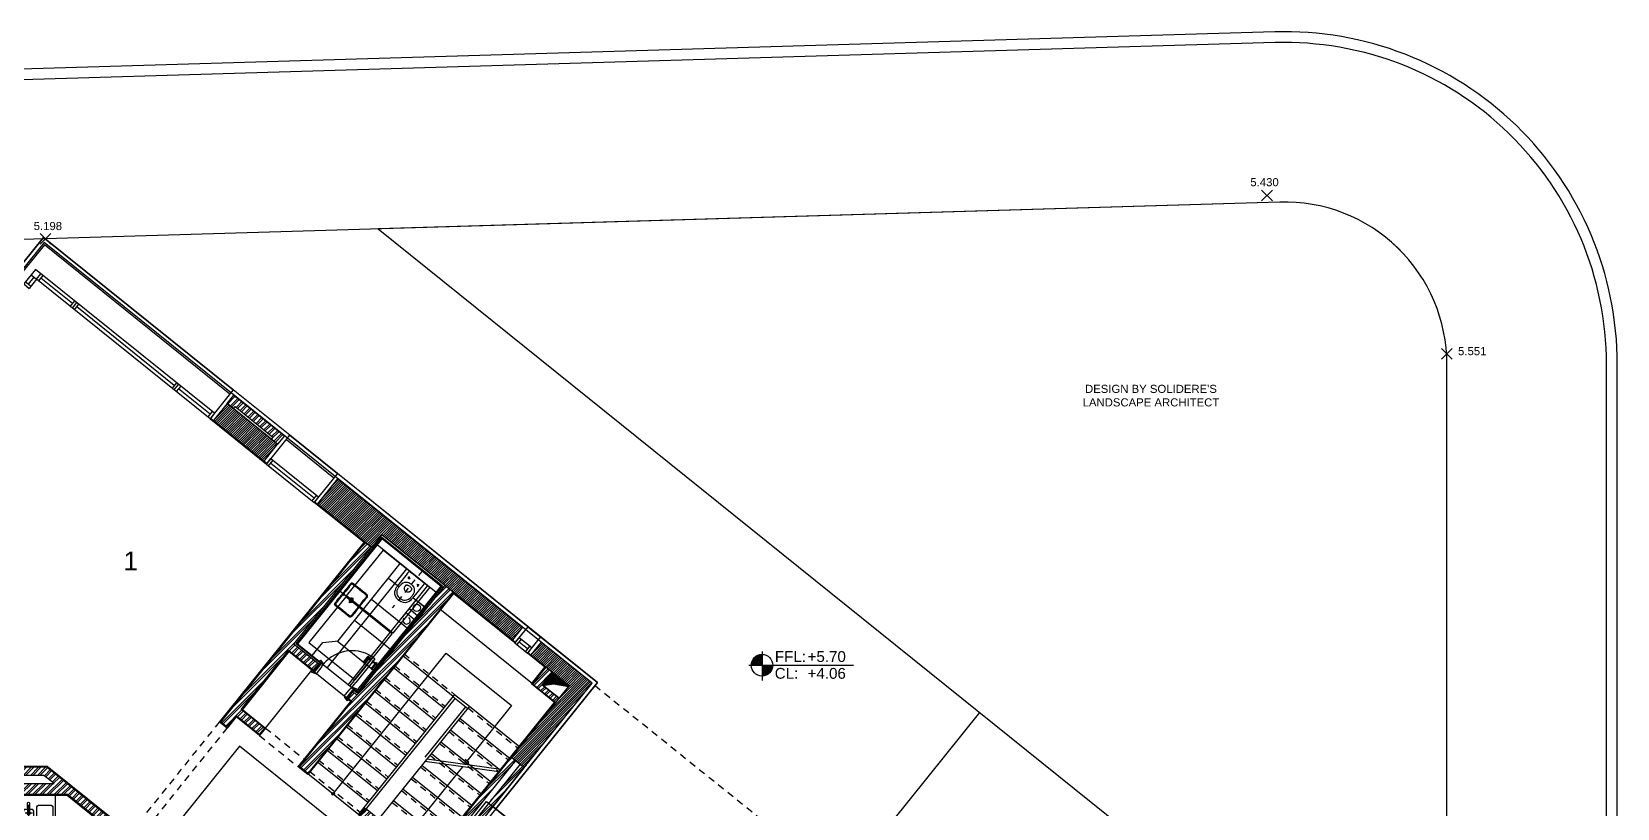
# Model space of a CAD drawing. Header units: inches. Extents: x -91 to 83, y -48 to 107.
# Drawn here: x 15.74 to 45.06, y 47.24 to 61.6 of the extents above; entities that cross this region are included whole.
import ezdxf
from ezdxf.enums import TextEntityAlignment as Align

# ---------------------------------------------------------------- set-up
doc = ezdxf.new("R2010")
doc.units = ezdxf.units.IN
doc.header["$MEASUREMENT"] = 0
doc.header["$PDMODE"] = 3
doc.header["$PDSIZE"] = 0.1
for name, pattern in [('CENTER', [50.8, 31.75, -6.35, 6.35, -6.35]), ('DASHDOTX2', [50.8, 25.4, -12.7, 0, -12.7]), ('HIDDEN2', [0.1875, 0.125, -0.0625])]:
    doc.linetypes.add(name, pattern=pattern)
doc.layers.get('0').update_dxf_attribs({"linetype": 'CONTINUOUS'})
for name, color, linetype in [('-CM_Metallic-Chassis', 5, 'CONTINUOUS'), ('A-ALU', 9, 'CONTINUOUS'), ('A-ANNO-LEVL', 3, 'CONTINUOUS'), ('A-AREAS', 6, 'CONTINUOUS'), ('A-AREAS-TXT', 6, 'CONTINUOUS'), ('A-AXIS-SANITARY', 10, 'DASHDOTX2'), ('A-BALUST', 1, 'CONTINUOUS'), ('A-closet', 252, 'CONTINUOUS'), ('A-DOORS', 1, 'CONTINUOUS'), ('A-FLOR-PFIX', 61, 'CONTINUOUS'), ('A-FLOR-STRS-ARO', 1, 'CONTINUOUS'), ('A-HATCH-CONC', 8, 'CONTINUOUS'), ('A-HATCH-WALL', 8, 'CONTINUOUS'), ('a-kitchen', 95, 'CONTINUOUS'), ('A-MECHANICAL', 255, 'CONTINUOUS'), ('A-PLASTER', 8, 'CONTINUOUS'), ('A-PROJ-TIL-BATH', 8, 'CONTINUOUS'), ('A-PROJ1H', 9, 'HIDDEN2'), ('A-PROJECTION', 9, 'CONTINUOUS'), ('a-revetement', 1, 'CONTINUOUS'), ('A-SECT-TILE', 12, 'CONTINUOUS'), ('a-shaft', 251, 'CONTINUOUS'), ('A-STAIR', 9, 'CONTINUOUS'), ('a-text-red', 10, 'CONTINUOUS'), ('A-TILES', 137, 'CONTINUOUS'), ('A-WALL', 4, 'CONTINUOUS'), ('AR-PROJ1', 9, 'CONTINUOUS'), ('Curbstone', 21, 'CONTINUOUS'), ('Parcelle$0$Levels-trottoir', 6, 'CONTINUOUS'), ('S-GROUND$0$A-SHAFT GR', 8, 'CONTINUOUS'), ('S-GROUND$0$A-STR GROUND', 2, 'CONTINUOUS'), ('S-GROUND$0$N-PLOT', 5, 'CONTINUOUS'), ('S-GROUND$0$S-SLAB LIMIT GR', 1, 'CONTINUOUS')]:
    doc.layers.add(name, color=color, linetype=linetype)
doc.styles.add('A100-STEXT', font='ARIAL.TTF', dxfattribs={"height": 0.25})
doc.styles.add('BLOCK', font='ARIAL.TTF', dxfattribs={"width": 0.8, "height": 0.25})

# ---------------------------------------------------------------- blocks, each defined once
blk = doc.blocks.new('sink')
at = {"layer": 'a-kitchen'}
for p, q in [((0.17, -0.5), (0.395, -0.5)), ((0.325, -0.43), (0.325, -0.565))]:
    blk.add_line(p, q, dxfattribs=at)
blk.add_lwpolyline([(0.6, -1), (0.6, 0), (0, 0), (0, -1)], close=True, dxfattribs=at)
for points in [[(0.225, -0.05), (0.5, -0.05, -0.414214), (0.55, -0.1), (0.55, -0.3, -0.414214), (0.5, -0.35), (0.225, -0.35, -0.414214), (0.175, -0.3), (0.175, -0.1, -0.414214)], [(0.134, -0.48), (0.316, -0.485, -0.89936), (0.316, -0.515), (0.134, -0.52, -0.70892)], [(0.225, -0.95), (0.5, -0.95, 0.414214), (0.55, -0.9), (0.55, -0.7, 0.414214), (0.5, -0.65), (0.225, -0.65, 0.414214), (0.175, -0.7), (0.175, -0.9, 0.414214)]]:
    blk.add_lwpolyline(points, format="xyb", close=True, dxfattribs=at)
blk.add_lwpolyline([(0.255, -0.516), (0.255, -0.55, 0.414214), (0.305, -0.6), (0.5, -0.6, 0.414214), (0.55, -0.55), (0.55, -0.45, 0.414214), (0.5, -0.4), (0.305, -0.4, 0.414214), (0.255, -0.45), (0.255, -0.484, 62.569326)], format="xyb", dxfattribs=at)
for radius, start, end in [(0.03, 211.8659, 148.1341), (0.02, 229.2152, 130.7848)]:
    blk.add_arc((0.325, -0.5), radius, start, end, dxfattribs=at)
blk = doc.blocks.new('A$C231C293C')
at = {"layer": 'Parcelle$0$Levels-trottoir'}
for p in [(38.581, 58.576), (15.995, 57.774), (41.907, 55.646)]:
    blk.add_point(p, dxfattribs=at)
at = {"layer": 'Parcelle$0$Levels-trottoir', "style": 'A100-STEXT'}
for s, p in [('5.430', (38.274, 58.747)), ('5.198', (15.778, 57.936)), ('5.551', (42.114, 55.622))]:
    blk.add_text(s, height=0.15, rotation=359.8942, dxfattribs=at).set_placement(p)
blk = doc.blocks.new('LVTAG_P')
for p, q in [((-0.00301, 0), (0.02113, 0)), ((0, 0.00314), (0, -0.00353))]:
    blk.add_line(p, q)
at = {"const_width": 0.0025}
for points in [[(0, 0.00125, 0.414214), (-0.00125, 0, 1)], [(0, -0.00125, 0.414214), (0.00125, 0, 1)]]:
    blk.add_lwpolyline(points, format="xyb", dxfattribs=at)
blk.add_circle((0, 0), 0.0025)
at = {"style": 'BLOCK'}
for s, p in [('FFL:', (0.00297, 0.00076)), ('CL:', (0.00294, -0.00312))]:
    blk.add_text(s, height=0.0025, dxfattribs=at).set_placement(p)
for p in [(0.01054, 0.00076), (0.01054, -0.00313)]:
    blk.add_attdef('+00.00', p, '', height=0.0025, dxfattribs=at)
blk = doc.blocks.new('A$C3DEF75EA')
at = {"layer": 'A-DOORS'}
for p, q in [((-0.167, 0.63), (-0.193, 0.63)), ((-0.193, 0.625), (-0.193, 0.63)), ((-0.193, 0.61), (-0.193, 0.615)), ((-0.167, 0.61), (-0.193, 0.61)), ((-0.19, 0.63), (-0.19, 0.644)), ((-0.19, 0.49), (-0.19, 0.61)), ((-0.17, 0.645), (-0.189, 0.645)), ((-0.17, 0.63), (-0.17, 0.644)), ((-0.17, 0.49), (-0.17, 0.61)), ((-0.167, 0.627), (-0.167, 0.63)), ((-0.12, 0.627), (-0.167, 0.627)), ((-0.167, 0.61), (-0.167, 0.612)), ((-0.12, 0.612), (-0.167, 0.612)), ((-0.12, 0.602), (-0.12, 0.638)), ((-0.11, 0.64), (-0.118, 0.64)), ((-0.11, 0.6), (-0.118, 0.6)), ((-0.11, 0.68), (-0.06, 0.68)), ((-0.11, 0.56), (-0.11, 0.68)), ((-0.11, 0.6), (-0.11, 0.64)), ((-0.06, 0.68), (-0.06, 0.56)), ((-0.06, 0.64), (-0.052, 0.64)), ((-0.06, 0.6), (-0.06, 0.64)), ((-0.06, 0.6), (-0.052, 0.6)), ((-0.05, 0.602), (-0.05, 0.638)), ((-0.05, 0.627), (-0.003, 0.627)), ((-0.05, 0.612), (-0.003, 0.612)), ((-0.003, 0.63), (0.023, 0.63)), ((-0.003, 0.627), (-0.003, 0.63)), ((-0.003, 0.61), (-0.003, 0.612)), ((-0.003, 0.61), (0.023, 0.61)), ((0, 0.645), (0.019, 0.645)), ((0, 0.63), (0, 0.644)), ((0, 0.49), (0, 0.61)), ((0.02, 0.63), (0.02, 0.644)), ((0.02, 0.49), (0.02, 0.61)), ((0.023, 0.625), (0.023, 0.63)), ((0.023, 0.61), (0.023, 0.615)), ((-0.17, 0.49), (-0.189, 0.49)), ((-0.11, 0.12), (-0.11, 0.56)), ((-0.11, 0.483), (-0.11, 0.36)), ((-0.06, 0.56), (-0.06, 0.12)), ((-0.06, 0.483), (-0.06, 0.36)), ((0, 0.49), (0.019, 0.49)), ((-0.809, 0), (-0.781, 0.009)), ((-0.809, 0.009), (-0.781, 0)), ((-0.11, 0.12), (-0.11, 0)), ((-0.06, 0), (-0.06, 0.12)), ((0.009, 0), (-0.019, 0.009)), ((0.009, 0.009), (-0.019, 0)), ((-0.809, -0.215), (-0.781, -0.224)), ((-0.809, -0.224), (-0.781, -0.215)), ((-0.11, 0), (-0.06, 0)), ((0.009, -0.215), (-0.019, -0.224)), ((0.009, -0.224), (-0.019, -0.215))]:
    blk.add_line(p, q, dxfattribs=at)
at = {"layer": 'A-DOORS', "color": 8}
for p, q in [((-0.74, 0), (-0.06, 0)), ((-0.07, -0.215), (-0.73, -0.215))]:
    blk.add_line(p, q, dxfattribs=at)
at = {"layer": 'A-DOORS'}
for points in [[(-0.81, 0), (-0.825, 0), (-0.825, 0.01), (-0.83, 0.01), (-0.83, 0.03), (-0.752, 0.01, -0.381769), (-0.75, 0.008), (-0.75, 0), (-0.78, 0), (-0.78, 0.01), (-0.81, 0.01), (-0.81, 0)], [(0.01, 0), (0.025, 0), (0.025, 0.01), (0.03, 0.01), (0.03, 0.03), (-0.048, 0.01, 0.381769), (-0.05, 0.008), (-0.05, 0), (-0.02, 0), (-0.02, 0.01), (0.01, 0.01), (0.01, 0)], [(-0.81, -0.215), (-0.825, -0.215), (-0.825, -0.225), (-0.83, -0.225), (-0.83, -0.245), (-0.752, -0.225, 0.381769), (-0.75, -0.223), (-0.75, -0.215), (-0.78, -0.215), (-0.78, -0.225), (-0.81, -0.225), (-0.81, -0.215)], [(0.01, -0.215), (0.025, -0.215), (0.025, -0.225), (0.03, -0.225), (0.03, -0.245), (-0.048, -0.225, -0.381769), (-0.05, -0.223), (-0.05, -0.215), (-0.02, -0.215), (-0.02, -0.225), (0.01, -0.225), (0.01, -0.215)]]:
    blk.add_lwpolyline(points, format="xyb", dxfattribs=at)
for points in [[(-0.809, 0), (-0.781, 0), (-0.781, 0.009), (-0.809, 0.009)], [(0.009, 0), (-0.019, 0), (-0.019, 0.009), (0.009, 0.009)], [(-0.809, -0.215), (-0.781, -0.215), (-0.781, -0.224), (-0.809, -0.224)], [(0.009, -0.215), (-0.019, -0.215), (-0.019, -0.224), (0.009, -0.224)]]:
    blk.add_lwpolyline(points, close=True, dxfattribs=at)
for points in [[(-0.8, -0.215), (-0.8, 0), (-0.78, 0), (-0.78, -0.215), (-0.8, -0.215)], [(-0.73, -0.04), (-0.74, -0.04), (-0.74, 0), (-0.78, 0)], [(-0.78, 0), (-0.78, -0.215), (-0.73, -0.215), (-0.73, -0.04)], [(0, -0.215), (0, 0), (-0.02, 0), (-0.02, -0.215), (0, -0.215)], [(-0.07, -0.04), (-0.06, -0.04), (-0.06, 0), (-0.02, 0)], [(-0.02, 0), (-0.02, -0.215), (-0.07, -0.215), (-0.07, -0.04)]]:
    blk.add_lwpolyline(points, dxfattribs=at)
blk.add_arc((-0.06, 0), 0.68, 90.0254, 179.9746, dxfattribs=at)
for centre, major_axis, start_param, end_param in [((-0.201, 0.62), (0.00642, 0.00642), 4.914874, 6.080701), ((-0.189, 0.644), (-0.000354, 0.000354), -0.785398, 0.785398), ((-0.17, 0.644), (0.000354, 0.000354), 5.497787, 7.068583), ((-0.149, 0.62), (0.0138, 0.0138), 1.961403, 2.750986), ((-0.118, 0.638), (-0.00141, 0.00141), -0.785398, 0.785398), ((-0.118, 0.602), (0.00141, 0.00141), 2.356194, 3.926991), ((-0.052, 0.638), (0.00141, 0.00141), 5.497787, 7.068583), ((-0.052, 0.602), (-0.00141, 0.00141), 2.356194, 3.926991), ((-0.021, 0.62), (0.0138, 0.0138), 5.102996, 5.892578), ((0, 0.644), (-0.000354, 0.000354), -0.785398, 0.785398), ((0.019, 0.644), (0.000354, 0.000354), 5.497787, 7.068583), ((0.031, 0.62), (0.00642, 0.00642), 1.773281, 2.939108), ((-0.189, 0.49), (0.000354, 0.000354), 2.356194, 3.926991), ((-0.17, 0.49), (-0.000354, 0.000354), 2.356194, 3.926991), ((0, 0.49), (0.000354, 0.000354), 2.356194, 3.926991), ((0.019, 0.49), (-0.000354, 0.000354), 2.356194, 3.926991)]:
    blk.add_ellipse(centre, major_axis=major_axis, ratio=1, start_param=start_param, end_param=end_param, dxfattribs=at)
blk = doc.blocks.new('A$C6D442EC4')
at = {"layer": 'A-AXIS-SANITARY', "linetype": 'CENTER', "ltscale": 0.1}
blk.add_line((-0.003, 0.346), (-0.003, -0.099), dxfattribs=at)
at = {"layer": 'A-AXIS-SANITARY', "ltscale": 0.5}
for points in [[(-0.061, 0.2), (-0.003, 0.2)], [(0.055, 0.2), (-0.003, 0.2)]]:
    blk.add_lwpolyline(points, dxfattribs=at)
at = {"layer": 'A-FLOR-PFIX', "ltscale": 0.5}
for points in [[(-0.002, 0.395), (-0.005, 0.395), (-0.012, 0.395), (-0.024, 0.395), (-0.039, 0.395), (-0.056, 0.395), (-0.076, 0.395), (-0.119, 0.395), (-0.161, 0.395), (-0.181, 0.395), (-0.199, 0.395), (-0.213, 0.395), (-0.225, 0.395), (-0.232, 0.395), (-0.235, 0.395), (-0.241, 0.394), (-0.246, 0.392), (-0.256, 0.384), (-0.262, 0.374), (-0.265, 0.362), (-0.265, 0.361), (-0.265, 0.358), (-0.265, 0.354), (-0.265, 0.348), (-0.265, 0.332), (-0.265, 0.31), (-0.265, 0.286), (-0.265, 0.258), (-0.265, 0.197), (-0.265, 0.137), (-0.265, 0.109), (-0.265, 0.084), (-0.265, 0.063), (-0.265, 0.047), (-0.265, 0.041), (-0.265, 0.036), (-0.265, 0.033), (-0.265, 0.032), (-0.263, 0.02), (-0.256, 0.01), (-0.245, 0.003), (-0.238, 0.001), (-0.23, 0), (-0.228, 0), (-0.221, 0), (-0.209, 0), (-0.195, 0), (-0.177, 0), (-0.158, 0), (-0.116, 0), (-0.075, 0), (-0.055, 0), (-0.038, 0), (-0.023, 0), (-0.012, 0), (-0.005, 0), (-0.002, 0)], [(-0.002, 0.378), (-0.005, 0.378), (-0.012, 0.378), (-0.023, 0.378), (-0.037, 0.378), (-0.053, 0.378), (-0.072, 0.378), (-0.112, 0.378), (-0.152, 0.378), (-0.17, 0.378), (-0.187, 0.378), (-0.201, 0.378), (-0.211, 0.378), (-0.218, 0.378), (-0.221, 0.378), (-0.229, 0.378), (-0.235, 0.376), (-0.24, 0.373), (-0.243, 0.37), (-0.247, 0.361), (-0.248, 0.35), (-0.248, 0.349), (-0.248, 0.347), (-0.248, 0.343), (-0.248, 0.337), (-0.248, 0.322), (-0.248, 0.302), (-0.248, 0.279), (-0.248, 0.254), (-0.248, 0.197), (-0.248, 0.141), (-0.248, 0.115), (-0.248, 0.092), (-0.248, 0.073), (-0.248, 0.058), (-0.248, 0.052), (-0.248, 0.048), (-0.248, 0.045), (-0.248, 0.045), (-0.247, 0.034), (-0.243, 0.025), (-0.24, 0.021), (-0.235, 0.019), (-0.229, 0.017), (-0.221, 0.016), (-0.218, 0.016), (-0.211, 0.016), (-0.201, 0.016), (-0.187, 0.016), (-0.17, 0.016), (-0.152, 0.016), (-0.112, 0.016), (-0.072, 0.016), (-0.053, 0.016), (-0.037, 0.016), (-0.023, 0.016), (-0.012, 0.016), (-0.005, 0.016), (-0.002, 0.016)], [(-0.003, 0.395), (0, 0.395), (0.007, 0.395), (0.019, 0.395), (0.034, 0.395), (0.051, 0.395), (0.071, 0.395), (0.114, 0.395), (0.156, 0.395), (0.176, 0.395), (0.194, 0.395), (0.208, 0.395), (0.22, 0.395), (0.227, 0.395), (0.23, 0.395), (0.235, 0.394), (0.241, 0.392), (0.251, 0.384), (0.257, 0.374), (0.26, 0.362), (0.26, 0.361), (0.26, 0.358), (0.26, 0.354), (0.26, 0.348), (0.26, 0.332), (0.26, 0.311), (0.26, 0.286), (0.26, 0.258), (0.26, 0.197), (0.26, 0.137), (0.26, 0.109), (0.26, 0.084), (0.26, 0.063), (0.26, 0.047), (0.26, 0.041), (0.26, 0.037), (0.26, 0.034), (0.26, 0.033), (0.257, 0.021), (0.251, 0.011), (0.241, 0.003), (0.235, 0.001), (0.23, 0), (0.227, 0), (0.22, 0), (0.208, 0), (0.194, 0), (0.176, 0), (0.156, 0), (0.114, 0), (0.071, 0), (0.051, 0), (0.034, 0), (0.019, 0), (0.007, 0), (0, 0), (-0.003, 0)], [(-0.003, 0.378), (0, 0.378), (0.007, 0.378), (0.018, 0.378), (0.031, 0.378), (0.048, 0.378), (0.066, 0.378), (0.107, 0.378), (0.147, 0.378), (0.165, 0.378), (0.182, 0.378), (0.196, 0.378), (0.206, 0.378), (0.213, 0.378), (0.216, 0.378), (0.224, 0.378), (0.23, 0.376), (0.235, 0.373), (0.238, 0.37), (0.242, 0.361), (0.243, 0.35), (0.243, 0.349), (0.243, 0.347), (0.243, 0.343), (0.243, 0.337), (0.243, 0.322), (0.243, 0.302), (0.243, 0.279), (0.243, 0.254), (0.243, 0.197), (0.243, 0.141), (0.243, 0.115), (0.243, 0.092), (0.243, 0.073), (0.243, 0.058), (0.243, 0.052), (0.243, 0.048), (0.243, 0.045), (0.243, 0.045), (0.242, 0.034), (0.238, 0.025), (0.235, 0.021), (0.23, 0.019), (0.224, 0.017), (0.216, 0.016), (0.213, 0.016), (0.206, 0.016), (0.196, 0.016), (0.182, 0.016), (0.165, 0.016), (0.147, 0.016), (0.107, 0.016), (0.066, 0.016), (0.048, 0.016), (0.031, 0.016), (0.018, 0.016), (0.007, 0.016), (0, 0.016), (-0.003, 0.016)], [(-0.041, 0.2), (-0.041, 0.204), (-0.04, 0.207), (-0.039, 0.211), (-0.038, 0.214), (-0.036, 0.218), (-0.034, 0.221), (-0.032, 0.224), (-0.03, 0.226), (-0.027, 0.229), (-0.024, 0.231), (-0.021, 0.233), (-0.018, 0.234), (-0.014, 0.236), (-0.011, 0.237), (-0.007, 0.237), (-0.003, 0.237), (0.001, 0.237), (0.005, 0.237), (0.008, 0.236), (0.012, 0.234), (0.015, 0.233), (0.018, 0.231), (0.021, 0.229), (0.024, 0.226), (0.026, 0.224), (0.028, 0.221), (0.03, 0.218), (0.032, 0.214), (0.033, 0.211), (0.034, 0.207), (0.034, 0.204), (0.035, 0.2), (0.034, 0.196), (0.034, 0.192), (0.033, 0.188), (0.032, 0.185), (0.03, 0.182), (0.028, 0.179), (0.026, 0.176), (0.024, 0.173), (0.021, 0.171), (0.018, 0.168), (0.015, 0.167), (0.012, 0.165), (0.008, 0.164), (0.005, 0.163), (0.001, 0.162), (-0.003, 0.162), (-0.007, 0.162), (-0.011, 0.163), (-0.014, 0.164), (-0.018, 0.165), (-0.021, 0.167), (-0.024, 0.168), (-0.027, 0.171), (-0.03, 0.173), (-0.032, 0.176), (-0.034, 0.179), (-0.036, 0.182), (-0.038, 0.185), (-0.039, 0.188), (-0.04, 0.192), (-0.041, 0.196), (-0.041, 0.2), (-0.041, 0.2)], [(-0.026, 0.2), (-0.026, 0.202), (-0.025, 0.204), (-0.025, 0.206), (-0.024, 0.208), (-0.023, 0.21), (-0.022, 0.212), (-0.021, 0.214), (-0.019, 0.216), (-0.017, 0.217), (-0.016, 0.218), (-0.014, 0.22), (-0.012, 0.221), (-0.01, 0.221), (-0.008, 0.222), (-0.005, 0.222), (-0.003, 0.222), (-0.001, 0.222), (0.001, 0.222), (0.004, 0.221), (0.006, 0.221), (0.008, 0.22), (0.01, 0.218), (0.011, 0.217), (0.013, 0.216), (0.014, 0.214), (0.016, 0.212), (0.017, 0.21), (0.018, 0.208), (0.019, 0.206), (0.019, 0.204), (0.019, 0.202), (0.02, 0.2), (0.019, 0.197), (0.019, 0.195), (0.019, 0.193), (0.018, 0.191), (0.017, 0.189), (0.016, 0.187), (0.014, 0.185), (0.013, 0.184), (0.011, 0.182), (0.01, 0.181), (0.008, 0.18), (0.006, 0.179), (0.004, 0.178), (0.001, 0.178), (-0.001, 0.177), (-0.003, 0.177), (-0.005, 0.177), (-0.008, 0.178), (-0.01, 0.178), (-0.012, 0.179), (-0.014, 0.18), (-0.016, 0.181), (-0.017, 0.182), (-0.019, 0.184), (-0.021, 0.185), (-0.022, 0.187), (-0.023, 0.189), (-0.024, 0.191), (-0.025, 0.193), (-0.025, 0.195), (-0.026, 0.197), (-0.026, 0.2), (-0.026, 0.2)], [(-0.018, 0.03), (-0.018, 0.03), (-0.017, 0.031), (-0.017, 0.031), (-0.016, 0.032), (-0.016, 0.033), (-0.015, 0.033), (-0.014, 0.034), (-0.013, 0.034), (-0.011, 0.035), (-0.008, 0.036), (-0.006, 0.036), (-0.003, 0.036), (0, 0.036), (0.003, 0.036), (0.006, 0.035), (0.008, 0.034), (0.009, 0.034), (0.01, 0.033), (0.011, 0.033), (0.011, 0.032), (0.012, 0.031), (0.012, 0.031), (0.012, 0.03), (0.012, 0.03), (0.012, 0.029), (0.012, 0.028), (0.012, 0.028), (0.011, 0.027), (0.011, 0.026), (0.01, 0.026), (0.009, 0.025), (0.008, 0.025), (0.006, 0.024), (0.003, 0.023), (0, 0.023), (-0.003, 0.023), (-0.006, 0.023), (-0.008, 0.023), (-0.011, 0.024), (-0.013, 0.025), (-0.014, 0.025), (-0.015, 0.026), (-0.016, 0.026), (-0.016, 0.027), (-0.017, 0.028), (-0.017, 0.028), (-0.018, 0.029), (-0.018, 0.03), (-0.018, 0.03)]]:
    blk.add_lwpolyline(points, dxfattribs=at)
blk = doc.blocks.new('A$C4412624D')
for points in [[(-363.316505, 205.931824, 0), (-369.377186, 205.812927, 0), (-385.619804, 204.401184, 0), (-409.135235, 200.113983, 0), (-437.014357, 191.368836, 0), (-466.348038, 176.583069, 0), (-494.227158, 154.174194, 0), (-517.742592, 122.559601, 0), (-533.985207, 80.156738, 0), (-540.045876, 25.382996, 0)], [(-363.316505, -149.381658, 0), (-369.377186, -149.461094, 0), (-385.619804, -148.580885, 0), (-409.135235, -145.063267, 0), (-437.014357, -137.230472, 0), (-466.348038, -123.404728, 0), (-494.227158, -101.908272, 0), (-517.742592, -71.063339, 0), (-533.985207, -29.192154, 0), (-540.045876, 25.383057, 0)], [(-497.934326, 27.701111, 0), (-497.803253, 31.697464, 0), (-496.723526, 42.562134, 0), (-493.665352, 58.608521, 0), (-487.598946, 78.150055, 0), (-477.494526, 99.500153, 0), (-462.322313, 120.972229, 0), (-441.052518, 140.879669, 0), (-412.655359, 157.53595, 0), (-376.101051, 169.254425, 0)], [(-497.934326, 27.701111, 0), (-497.877174, 23.658875, 0), (-496.982231, 12.679642, 0), (-494.164284, -3.515335, 0), (-488.338104, -23.204819, 0), (-478.41848, -44.667587, 0), (-463.320183, -66.182388, 0), (-441.957998, -86.028, 0), (-413.246702, -102.483177, 0), (-376.101074, -113.826691, 0)], [(-283.871368, 169.254578, 0), (-285.531082, 169.495087, 0), (-290.24971, 170.096344, 0), (-297.636414, 170.87796, 0), (-307.300392, 171.659577, 0), (-318.850838, 172.260834, 0), (-331.896935, 172.501343, 0), (-346.047874, 172.200714, 0), (-360.912849, 171.17862, 0), (-376.101044, 169.254608, 0)], [(-7.305237, 205.931824, 0), (-19.51413, 205.931824, 0), (-52.233948, 205.931824, 0), (-99.604431, 205.931824, 0), (-155.76532, 205.931824, 0), (-214.856354, 205.931793, 0), (-271.017242, 205.931793, 0), (-318.387726, 205.931793, 0), (-351.107536, 205.931763, 0), (-363.316406, 205.931763, 0)], [(-239.127029, 93.496338, 0), (-244.453003, 93.570557, 0), (-249.945557, 93.674713, 0), (-255.392944, 93.798554, 0), (-260.583328, 93.931671, 0), (-265.304947, 94.063751, 0), (-269.345993, 94.184479, 0), (-272.494675, 94.283508, 0), (-274.5392, 94.350495, 0), (-275.267776, 94.375122, 0), (-275.267746, 94.375122, 0), (-277.177994, 94.160919, 0), (-282.297455, 93.202637, 0), (-289.709213, 91.026795, 0), (-298.496338, 87.159912, 0), (-307.741928, 81.128479, 0), (-316.529068, 72.45903, 0), (-323.940826, 60.67807, 0), (-329.060295, 45.312103, 0), (-330.970551, 25.887634, 0)], [(-239.127029, -38.068466, 0), (-244.453003, -38.14267, 0), (-249.945557, -38.246841, 0), (-255.392944, -38.370651, 0), (-260.583328, -38.503769, 0), (-265.304947, -38.635849, 0), (-269.345993, -38.756561, 0), (-272.494675, -38.855591, 0), (-274.5392, -38.922577, 0), (-275.267776, -38.947189, 0), (-275.267746, -38.947235, 0), (-277.177994, -38.733047, 0), (-282.297455, -37.774811, 0), (-289.709213, -35.599045, 0), (-298.496338, -31.732208, 0), (-307.741928, -25.700821, 0), (-316.529068, -17.031387, 0), (-323.940826, -5.250381, 0), (-329.060295, 10.115692, 0), (-330.970551, 29.540344, 0)], [(-167.899292, 27.713638, 0), (-167.94632, 31.783478, 0), (-168.779755, 42.831787, 0), (-171.43811, 59.116745, 0), (-176.960022, 78.896546, 0), (-186.383972, 100.429382, 0), (-200.748535, 121.973389, 0), (-221.092255, 141.786835, 0), (-248.453674, 158.127808, 0), (-283.871368, 169.254547, 0)], [(-167.899292, 27.713638, 0), (-167.835449, 23.744888, 0), (-168.391693, 12.949295, 0), (-170.689728, -3.00711, 0), (-175.851273, -22.458359, 0), (-184.998032, -43.738403, 0), (-199.251709, -65.181274, 0), (-219.733994, -85.120949, 0), (-247.56662, -101.891426, 0), (-283.871277, -113.826691, 0)], [(-222.988953, 73.828949, 0), (-223.338638, 74.133179, 0), (-224.304276, 74.948532, 0), (-225.760712, 76.128952, 0), (-227.582809, 77.528443, 0), (-229.645447, 79.000946, 0), (-231.823486, 80.400421, 0), (-233.99176, 81.580872, 0), (-236.025146, 82.39621, 0), (-237.798523, 82.70047, 0)], [(-222.988953, 73.828949, 0), (-222.415253, 72.286972, 0), (-220.969742, 67.851441, 0), (-219.065781, 60.807938, 0), (-217.11673, 51.442078, 0), (-215.53595, 40.039414, 0), (-214.736816, 26.885574, 0), (-215.132675, 12.266113, 0), (-217.136887, -3.533356, 0), (-221.162842, -20.227234, 0)], [(-128.633087, 134.554077, 0), (-126.879395, 134.554077, 0), (-122.179504, 134.554077, 0), (-115.375183, 134.554077, 0), (-107.308197, 134.554077, 0), (-98.820343, 134.554108, 0), (-90.753357, 134.554108, 0), (-83.949036, 134.554108, 0), (-79.249146, 134.554138, 0), (-77.495453, 134.554138, 0)], [(-93.019531, 135.467438, 0), (-93.196075, 137.437134, 0), (-93.705109, 139.291046, 0), (-94.515656, 140.998169, 0), (-95.596771, 142.527588, 0), (-96.917511, 143.848328, 0), (-98.446899, 144.929444, 0), (-100.154022, 145.740021, 0), (-102.007935, 146.249054, 0), (-103.977631, 146.425629, 0), (-103.977631, 146.425537, 0), (-105.947327, 146.248993, 0), (-107.801239, 145.73996, 0), (-109.508362, 144.929413, 0), (-111.03775, 143.848328, 0), (-112.358459, 142.527588, 0), (-113.439575, 140.99823, 0), (-114.250092, 139.291107, 0), (-114.759094, 137.437256, 0), (-114.935638, 135.46759, 0), (-114.93573, 135.467438, 0), (-114.759186, 133.497742, 0), (-114.250153, 131.643829, 0), (-113.439606, 129.936707, 0), (-112.35849, 128.407288, 0), (-111.03775, 127.086548, 0), (-109.508362, 126.005432, 0), (-107.801239, 125.194855, 0), (-105.947327, 124.685822, 0), (-103.977631, 124.509247, 0), (-103.977631, 124.509339, 0), (-102.007935, 124.685883, 0), (-100.154022, 125.194916, 0), (-98.446899, 126.005463, 0), (-96.917511, 127.086548, 0), (-95.596802, 128.407288, 0), (-94.515686, 129.936646, 0), (-93.70517, 131.643768, 0), (-93.196167, 133.49762, 0), (-93.019623, 135.467285, 0)], [(-103.977631, 156.470307, 0), (-103.977631, 154.841889, 0), (-103.977631, 150.477722, 0), (-103.977631, 144.159454, 0), (-103.977631, 136.668732, 0), (-103.977661, 128.787171, 0), (-103.977661, 121.296448, 0), (-103.977661, 114.97818, 0), (-103.977692, 110.614014, 0), (-103.977692, 108.985626, 0)], [(-7.305237, 205.931824, 0), (-7.054718, 205.891724, 0), (-6.383331, 205.746399, 0), (-5.411285, 205.458283, 0), (-4.258881, 204.989777, 0), (-3.046356, 204.303314, 0), (-1.893951, 203.361298, 0), (-0.921936, 202.126221, 0), (-0.250519, 200.560455, 0), (0, 198.626465, 0)], [(-0.000031, 198.626618, 0), (-0.000031, 186.942688, 0), (-0.000031, 155.629791, 0), (-0.000031, 110.296204, 0), (-0.000031, 56.550171, 0), (0, 0, 0), (0, -53.746025, 0), (0, -99.079628, 0), (0.000031, -130.392528, 0), (0.000031, -142.076446, 0)], [(-283.871368, -113.826683, 0), (-285.531082, -114.067184, 0), (-290.24971, -114.668434, 0), (-297.636414, -115.450065, 0), (-307.300392, -116.231693, 0), (-318.850838, -116.832943, 0), (-331.896935, -117.073444, 0), (-346.047874, -116.772819, 0), (-360.912849, -115.750694, 0), (-376.101044, -113.826691, 0)], [(-7.305237, -149.381658, 0), (-19.51413, -149.381658, 0), (-52.233948, -149.381658, 0), (-99.604431, -149.381658, 0), (-155.76532, -149.381658, 0), (-214.856354, -149.38166, 0), (-271.017242, -149.38166, 0), (-318.387726, -149.38166, 0), (-351.107536, -149.381662, 0), (-363.316406, -149.381662, 0)], [(-221.162796, -20.227218, 0), (-221.512482, -20.531448, 0), (-222.478119, -21.346786, 0), (-223.934555, -22.527222, 0), (-225.756668, -23.926681, 0), (-227.819305, -25.39917, 0), (-229.99733, -26.79863, 0), (-232.165619, -27.97905, 0), (-234.19902, -28.794388, 0), (-235.972382, -29.098617, 0)], [(-128.633087, -79.126785, 0), (-126.879395, -79.126785, 0), (-122.179504, -79.126785, 0), (-115.375183, -79.126785, 0), (-107.308197, -79.126793, 0), (-98.820343, -79.126793, 0), (-90.753357, -79.1268, 0), (-83.949036, -79.1268, 0), (-79.249146, -79.126808, 0), (-77.495453, -79.126816, 0)], [(-93.019531, -80.039558, 0), (-93.196075, -78.069855, 0), (-93.705109, -76.215965, 0), (-94.515656, -74.508842, 0), (-95.596771, -72.979439, 0), (-96.917511, -71.658707, 0), (-98.446899, -70.577591, 0), (-100.154022, -69.767044, 0), (-102.007935, -69.258026, 0), (-103.977631, -69.081474, 0), (-103.977631, -69.081459, 0), (-105.947327, -69.258011, 0), (-107.801239, -69.767036, 0), (-109.508362, -70.577583, 0), (-111.03775, -71.658699, 0), (-112.358459, -72.979431, 0), (-113.439575, -74.508835, 0), (-114.250092, -76.21595, 0), (-114.759094, -78.069839, 0), (-114.935638, -80.039543, 0), (-114.93573, -80.039558, 0), (-114.759186, -82.009262, 0), (-114.250153, -83.863159, 0), (-113.439606, -85.570282, 0), (-112.35849, -87.099686, 0), (-111.03775, -88.420425, 0), (-109.508362, -89.501541, 0), (-107.801239, -90.312088, 0), (-105.947327, -90.821113, 0), (-103.977631, -90.997673, 0), (-103.977631, -90.997658, 0), (-102.007935, -90.821106, 0), (-100.154022, -90.31208, 0), (-98.446899, -89.501533, 0), (-96.917511, -88.420418, 0), (-95.596802, -87.099678, 0), (-94.515686, -85.570274, 0), (-93.70517, -83.863144, 0), (-93.196167, -82.009254, 0), (-93.019623, -80.039543, 0)], [(-103.977631, -101.042419, 0), (-103.977631, -99.414001, 0), (-103.977631, -95.049827, 0), (-103.977631, -88.731552, 0), (-103.977631, -81.240814, 0), (-103.977661, -73.359253, 0), (-103.977661, -65.868515, 0), (-103.977661, -59.550239, 0), (-103.977692, -55.186066, 0), (-103.977692, -53.557648, 0)], [(-7.305237, -149.381658, 0), (-7.054718, -149.341568, 0), (-6.383331, -149.196247, 0), (-5.411285, -148.908123, 0), (-4.258881, -148.439623, 0), (-3.046356, -147.753174, 0), (-1.893951, -146.811207, 0), (-0.921936, -145.576141, 0), (-0.250519, -144.010414, 0), (0, -142.076446, 0)]]:
    blk.add_polyline3d(points)
at = {"layer": 'A-AXIS-SANITARY', "linetype": 'CENTER', "ltscale": 0.1}
blk.add_line((136.288241, 26.88557), (-721.794139, 26.885582), dxfattribs=at)
blk = doc.blocks.new('A$C3B044ACB')
blk.add_lwpolyline([(-0.1, -0.1), (0.1, -0.1), (0.1, 0.1), (-0.1, 0.1)], close=True)
blk.add_circle((0, 0), 0.0676)
blk = doc.blocks.new('A$C767F1EFC')
blk.add_lwpolyline([(-0.2, -0.2), (0, -0.2), (0, 0), (-0.2, 0)], close=True)
blk.add_arc((-0.1, -0.1), 0.0676, 180, 90)
blk = doc.blocks.new('S-GROUND')
at = {"layer": 'S-GROUND$0$A-SHAFT GR'}
blk.add_lwpolyline([(25.369, 49.761), (25.681, 49.51), (25.493, 49.276), (25.181, 49.527)], close=True, dxfattribs=at)
at = {"layer": 'S-GROUND$0$A-STR GROUND'}
blk.add_lwpolyline([(19.353, 54.727), (19.103, 54.415), (20.038, 53.663), (20.288, 53.975)], close=True, dxfattribs=at)
for points in [[(24.817, 50.59), (24.629, 50.356), (22.213, 52.299), (22.025, 52.065), (21.027, 52.867), (21.403, 53.335), (24.817, 50.59)], [(24.849, 47.997), (26.102, 49.556), (25.159, 50.314), (24.971, 50.08), (25.681, 49.51), (24.615, 48.185), (24.849, 47.997)]]:
    blk.add_lwpolyline(points, dxfattribs=at)
at = {"layer": 'S-GROUND$0$N-PLOT'}
blk.add_lwpolyline([(0, 0), (38.908, 0, 0.414214), (41.908, 3), (41.908, 55.455, 0.422955), (38.819, 58.453), (0, 57.298)], format="xyb", close=True, dxfattribs=at)
at = {"layer": 'S-GROUND$0$S-SLAB LIMIT GR'}
blk.add_lwpolyline([(41.838, 22.15), (41.838, 31.74), (41.708, 31.74), (41.708, 35.472), (40.16, 36.717), (40.909, 37.649), (30.778, 45.796), (28.942, 43.512), (24.266, 47.272), (26.102, 49.556), (15.972, 57.703), (15.223, 56.771)], dxfattribs=at)
blk = doc.blocks.new('A$C27EE2B71')
at = {"layer": 'A-ALU'}
for p, q in [((15.596, 56.94), (15.697, 56.858)), ((15.627, 56.979), (15.729, 56.897)), ((15.731, 57.107), (15.832, 57.026)), ((15.871, 56.995), (15.952, 57.096)), ((16.455, 56.525), (16.537, 56.626)), ((16.494, 56.493), (16.576, 56.595)), ((16.533, 56.462), (16.615, 56.563)), ((18.419, 55.113), (18.337, 55.011)), ((18.376, 54.98), (18.458, 55.081)), ((18.497, 55.05), (18.415, 54.949)), ((19.081, 54.58), (19, 54.479)), ((19.12, 54.548), (19.039, 54.447)), ((37.152, 40.047), (37.071, 39.946)), ((37.191, 40.015), (37.11, 39.914)), ((37.776, 39.545), (37.694, 39.444)), ((37.733, 39.413), (37.815, 39.514)), ((37.854, 39.483), (37.772, 39.382)), ((39.576, 37.931), (39.658, 38.032)), ((39.615, 37.899), (39.697, 38.001)), ((39.654, 37.868), (39.736, 37.969)), ((40.276, 37.157), (40.174, 37.238)), ((40.239, 37.398), (40.32, 37.499)), ((40.379, 37.285), (40.278, 37.367))]:
    blk.add_line(p, q, dxfattribs=at)
for points in [[(19.12, 54.548), (15.812, 57.209), (15.596, 56.94)], [(15.781, 57.067), (15.678, 56.938)], [(19.039, 54.447), (15.832, 57.026), (15.697, 56.858)], [(15.832, 57.026), (15.913, 57.127)], [(16.496, 56.575), (15.912, 57.045)], [(18.378, 55.062), (16.574, 56.513)], [(19.04, 54.529), (18.456, 54.999)], [(37.071, 39.946), (40.278, 37.367), (40.143, 37.199)], [(37.151, 39.965), (37.735, 39.495)], [(37.152, 40.047), (40.46, 37.386), (40.244, 37.118), (40.143, 37.199)], [(37.813, 39.432), (39.617, 37.981)], [(39.695, 37.919), (40.279, 37.449)], [(40.328, 37.326), (40.225, 37.197)], [(40.278, 37.367), (40.359, 37.468)]]:
    blk.add_lwpolyline(points, dxfattribs=at)
blk = doc.blocks.new('A$C720145BC')
at = {"layer": 'A-ALU'}
for p, q in [((20.083, 53.607), (20.164, 53.709)), ((20.122, 53.576), (20.203, 53.677)), ((24.755, 50.402), (24.674, 50.3)), ((24.674, 50.3), (24.908, 50.112)), ((24.794, 50.37), (24.713, 50.269)), ((24.753, 50.32), (24.909, 50.194)), ((24.755, 50.402), (24.989, 50.214)), ((24.95, 50.245), (24.869, 50.144)), ((24.989, 50.214), (24.908, 50.112))]:
    blk.add_line(p, q, dxfattribs=at)
for points in [[(20.164, 53.709), (21.045, 53.001)], [(20.083, 53.607), (20.963, 52.899)], [(20.163, 53.627), (20.965, 52.981)], [(21.006, 53.032), (20.924, 52.931)], [(21.045, 53.001), (20.963, 52.899)]]:
    blk.add_lwpolyline(points, dxfattribs=at)
blk.add_blockref('A$C27EE2B71', (0, 0), dxfattribs=at)

msp = doc.modelspace()

# ---------------------------------------------------------------- hatches: boundary and pattern name
at = {"layer": 'A-HATCH-CONC'}
h = msp.add_hatch(dxfattribs=at)
h.set_pattern_fill('ANSI31', color=256, scale=0.25, style=0)
h.paths.add_polyline_path([(19.3533, 54.7267), (19.1026, 54.415), (20.0377, 53.663), (20.2884, 53.9747)])
h = msp.add_hatch(dxfattribs=at)
h.set_pattern_fill('ANSI31', color=256, scale=0.25, style=0)
h.paths.add_polyline_path([(24.8166, 50.5898), (24.5828, 50.7778), (24.3948, 50.544), (24.6286, 50.356)])
h.paths.add_polyline_path([(21.4034, 53.3347), (21.0274, 52.8671), (22.0249, 52.0649), (22.2129, 52.2987), (24.3948, 50.544), (24.5828, 50.7778)])
h = msp.add_hatch(dxfattribs=at)
h.set_pattern_fill('ANSI31', color=256, scale=0.25, style=0)
h.paths.add_polyline_path([(26.1024, 49.5557), (25.1595, 50.314), (24.9715, 50.0802), (25.6806, 49.5099), (24.6153, 48.1852), (24.849, 47.9972)])
h = msp.add_hatch(dxfattribs=at)
h.set_pattern_fill('ANSI32', color=256, scale=0.25, style=0)
h.paths.add_polyline_path([(24.6932, 48.1225), (24.6153, 48.1852), (23.083, 46.2799), (21.9141, 47.2199), (21.2138, 46.3491), (21.4476, 46.1611), (21.9599, 46.7981), (23.0119, 45.9521), (22.6813, 45.541), (22.7982, 45.447), (24.849, 47.9972), (24.7711, 48.0598), (23.1135, 45.9987), (21.9446, 46.9387), (21.4323, 46.3017), (21.3544, 46.3643), (21.9294, 47.0793), (23.0983, 46.1393)])
at = {"layer": 'A-HATCH-WALL'}
h = msp.add_hatch(dxfattribs=at)
h.set_pattern_fill('ANSI32', color=256, scale=0.25, style=0)
h.paths.add_polyline_path([(19.4786, 54.8826), (19.3533, 54.7267), (19.4702, 54.6327), (19.5015, 54.6717), (20.2029, 54.1077), (20.1715, 54.0687), (20.2884, 53.9747), (20.4138, 54.1305)])
h = msp.add_hatch(dxfattribs=at)
h.set_pattern_fill('ANSI32', color=256, scale=0.25, style=0)
h.paths.add_polyline_path([(22.0249, 52.0649), (21.908, 52.1589), (19.2367, 48.8373), (19.3536, 48.7433), (19.5212, 48.9517), (19.9498, 48.6071), (20.0439, 48.724), (19.6153, 49.0686), (20.4926, 50.1596), (20.9602, 49.7836), (21.0542, 49.9005), (20.5866, 50.2765)])
h = msp.add_hatch(dxfattribs=at)
h.set_pattern_fill('ANSI32', color=256, scale=0.25, style=0)
h.paths.add_polyline_path([(20.6902, 48.0117), (20.846, 47.8864), (23.5376, 51.2333), (23.3818, 51.3587), (21.7555, 49.3365), (21.6776, 49.3991), (21.5836, 49.2823), (21.6615, 49.2196)])
h = msp.add_hatch(dxfattribs=at)
h.set_pattern_fill('ANSI32', color=256, scale=0.25, style=0)
h.paths.add_polyline_path([(25.0014, 49.5429), (25.43, 49.1982), (25.4926, 49.2762), (25.1809, 49.5268), (25.3689, 49.7606), (25.252, 49.8546)])
h = msp.add_hatch(dxfattribs=at)
h.set_pattern_fill('ANSI32', color=256, scale=0.25, style=0)
h.paths.add_polyline_path([(24.6932, 48.1225), (24.6153, 48.1852), (23.083, 46.2799), (21.9141, 47.2199), (21.2138, 46.3491), (21.4476, 46.1611), (21.9599, 46.7981), (23.0119, 45.9521), (22.6813, 45.541), (22.7982, 45.447), (24.849, 47.9972), (24.7711, 48.0598), (23.1135, 45.9987), (21.9446, 46.9387), (21.4323, 46.3017), (21.3544, 46.3643), (21.9294, 47.0793), (23.0983, 46.1393)])
h = msp.add_hatch(dxfattribs=at)
h.set_pattern_fill('ANSI32', color=256, scale=0.25, style=0)
h.set_pattern_definition([(45, (1.97837, 18.6), (-0.06629126, 0.06629126), []), (45, (2.02256, 18.6), (-0.06629126, 0.06629126), [])])
h.paths.add_polyline_path([(16.0214, 48), (15.3784, 48), (15.3784, 47.85), (15.9685, 47.85), (16.1551, 47.7), (15.3784, 47.7), (15.3784, 47.5), (16.4038, 47.5), (18.0944, 46.1404), (18.1884, 46.2572), (17.6819, 46.6646), (17.8496, 46.873), (17.7327, 46.9671), (17.565, 46.7586)])
at = {"layer": 'a-shaft'}
h = msp.add_hatch(dxfattribs=at)
h.set_pattern_fill('_USER,_O', color=256, scale=0.02, angle=315, pattern_type=0)
h.set_pattern_definition([(147.3874187384, (49386.14749, -335582.773135), (0.0107791152291, 0.0168466814203), [])])
h.paths.add_polyline_path([(25.6681, 49.4944), (25.372, 49.7325), (25.1965, 49.5143), (25.3879, 49.5461)])

# ---------------------------------------------------------------- linework, layer by layer
at = {"layer": '-CM_Metallic-Chassis'}
for points in [[(22.2434, 52.0175), (23.1006, 51.3282), (22.4191, 50.4807), (21.5619, 51.1701)], [(22.4065, 50.4651), (21.5493, 51.1545), (20.8678, 50.307), (21.725, 49.6177)]]:
    msp.add_lwpolyline(points, close=True, dxfattribs=at)
at = {"layer": 'A-ALU'}
msp.add_line((24.8999, 50.1827), (24.8686, 50.1437), dxfattribs=at)
at = {"layer": 'A-AREAS'}
msp.add_lwpolyline([(14.7469, 44.0203), (17.3652, 41.9146), (17.5532, 42.1484), (18.6988, 41.2271), (19.6074, 42.357), (19.9191, 42.1063), (21.2666, 43.7818), (20.0977, 44.7219), (21.937, 47.009), (23.1059, 46.069), (24.1493, 47.3665), (24.3208, 47.2286), (26.2008, 49.5664), (21.3926, 53.4332), (21.3926, 53.4332), (20.5122, 54.1412), (20.5122, 54.1412), (19.4679, 54.981), (19.4679, 54.981), (19.4679, 54.981), (15.9612, 57.8011), (15.3972, 57.0998)], dxfattribs=at)
msp.add_lwpolyline([(15.88, 40.0677), (17.5532, 42.1484), (18.6988, 41.2271), (19.6074, 42.357), (19.9191, 42.1063), (21.2666, 43.7818), (21.2196, 43.7234), (21.2666, 43.7818), (20.0977, 44.7219), (21.937, 47.009), (23.1059, 46.069), (24.1493, 47.3665), (29.0587, 43.4183), (28.0153, 42.1208), (29.1842, 41.1808), (27.3449, 38.8936), (26.1759, 39.8337), (26.1289, 39.7752), (24.6678, 40.9503), (24.2605, 40.4438), (27.0074, 38.2347), (24.0964, 34.615), (24.2679, 34.4771), (23.7038, 33.7758)], close=True, dxfattribs=at)
at = {"layer": 'A-BALUST'}
for points in [[(19.4679, 54.981), (15.9612, 57.8011), (15.3972, 57.0998)], [(19.4053, 54.9031), (15.9765, 57.6605), (15.4751, 57.0371)], [(20.4495, 54.0633), (21.3301, 53.3551)], [(20.5122, 54.1412), (21.3927, 53.4331)]]:
    msp.add_lwpolyline(points, dxfattribs=at)
at = {"layer": 'A-closet'}
for p, q in [((25.0014, 49.5429), (23.287, 50.9216)), ((20.0649, 48.7262), (20.9235, 49.7938))]:
    msp.add_line(p, q, dxfattribs=at)
at = {"layer": 'A-FLOR-PFIX'}
for points in [[(22.2205, 52.2284), (23.3115, 51.351), (23.2175, 51.2342), (22.1265, 52.1115)], [(22.5551, 51.7668), (22.1265, 52.1115), (20.6569, 50.2841), (20.9297, 50.0648), (21.1271, 50.3103), (21.4083, 50.3408), (22.5551, 51.7668)]]:
    msp.add_lwpolyline(points, close=True, dxfattribs=at)
at = {"layer": 'A-FLOR-STRS-ARO'}
for points in [[(21.3136, 47.5104), (23.4067, 50.1131), (24.6146, 49.1418), (23.7877, 48.1136)], [(23.7047, 48.0103), (22.6718, 46.726)]]:
    msp.add_lwpolyline(points, dxfattribs=at)
msp.add_lwpolyline([(23.7407, 48.0552), (23.8215, 48.0865), (23.754, 48.1408)], close=True, dxfattribs=at)
msp.add_circle((21.3136, 47.5104), 0.025, dxfattribs=at)
at = {"layer": 'A-PLASTER'}
for points in [[(19.0481, 54.4589), (19.0387, 54.4472), (19.0815, 54.4127), (19.0815, 54.4127), (20.0829, 53.6074), (20.0829, 53.6074)], [(20.0829, 53.6074), (20.0829, 53.6074), (20.0923, 53.6191)], [(20.9508, 49.7719), (20.4949, 50.1385), (19.6363, 49.0709), (20.0649, 48.7262), (19.9521, 48.586), (19.5235, 48.9307), (19.3559, 48.7222), (19.2156, 48.835), (21.8869, 52.1566), (20.9635, 52.8993), (20.9635, 52.8993), (20.9635, 52.8993), (20.9729, 52.911)], [(24.6832, 50.3121), (24.6738, 50.3004), (23.5399, 51.2122), (20.8483, 47.8653), (20.6691, 48.0094), (21.6404, 49.2173), (21.5352, 49.3019)], [(21.2021, 46.3585), (21.9118, 47.241), (23.0807, 46.301), (25.4089, 49.1959), (24.9803, 49.5406), (25.2309, 49.8523), (24.9075, 50.1124), (24.9169, 50.1241)], [(18.1978, 46.2689), (17.703, 46.6669), (17.8706, 46.8753), (17.7304, 46.9881), (17.5627, 46.7797), (16.0267, 48.015), (10.7134, 48.015), (10.7134, 47.9), (10.7284, 47.9)], [(18.0788, 46.1209), (16.395, 47.475), (13.9034, 47.475)]]:
    msp.add_lwpolyline(points, dxfattribs=at)
at = {"layer": 'A-PROJ-TIL-BATH', "ltscale": 0.5}
for p, q in [((22.672, 51.6728), (21.2024, 49.8455)), ((23.0616, 51.3595), (21.592, 49.5321)), ((22.3389, 51.498), (22.5064, 51.3633)), ((22.0256, 51.1084), (22.6879, 50.5757)), ((22.7948, 51.1314), (23.0013, 50.9653)), ((21.7122, 50.7187), (22.3746, 50.186)), ((21.3872, 50.3385), (22.0612, 49.7964))]:
    msp.add_line(p, q, dxfattribs=at)
at = {"layer": 'A-PROJ1H'}
for p, q in [((22.4503, 49.8813), (23.3855, 49.1293)), ((22.6258, 50.0995), (23.5609, 49.3475)), ((22.2749, 49.6631), (23.21, 48.9111)), ((22.0994, 49.4449), (23.0345, 48.6929)), ((26.157, 49.5118), (30.7235, 45.8394)), ((21.7484, 49.0085), (22.6836, 48.2565)), ((21.9239, 49.2267), (22.859, 48.4747)), ((23.8086, 49.097), (24.7437, 48.3449)), ((17.7304, 46.9881), (19.2156, 48.835)), ((17.8706, 46.8753), (19.3559, 48.7222)), ((20.0649, 48.7262), (20.7819, 48.1497)), ((21.573, 48.7903), (22.5081, 48.0383)), ((23.6331, 48.8788), (24.5683, 48.1267)), ((19.9521, 48.586), (20.6691, 48.0094)), ((21.3975, 48.5721), (22.3326, 47.8201)), ((23.2822, 48.4424), (24.2173, 47.6903)), ((23.4577, 48.6606), (24.3928, 47.9085)), ((21.0465, 48.1357), (21.9817, 47.3837)), ((21.222, 48.3539), (22.1571, 47.6019)), ((23.1067, 48.2242), (24.0418, 47.4722)), ((20.8773, 47.9253), (22.0462, 46.9853)), ((22.7558, 47.7878), (23.6909, 47.0358)), ((22.9312, 48.006), (23.8664, 47.254)), ((22.5803, 47.5696), (23.5154, 46.8176)), ((22.4048, 47.3514), (23.3399, 46.5994))]:
    msp.add_line(p, q, dxfattribs=at)
at = {"layer": 'A-PROJECTION'}
for p, q in [((24.915, 50.6004), (25.1488, 50.4124)), ((30.7673, 45.894), (33.2741, 49.0111))]:
    msp.add_line(p, q, dxfattribs=at)
msp.add_lwpolyline([(41.9084, 55.4546, 0.4229554), (38.8191, 58.4533), (22.1499, 57.9572), (41.9084, 42.0674)], format="xyb", close=True, dxfattribs=at)
for points in [[(15.3972, 57.0998), (15.9612, 57.8011), (19.4679, 54.981)], [(20.5122, 54.1412), (21.3927, 53.4331)]]:
    msp.add_lwpolyline(points, dxfattribs=at)
at = {"layer": 'a-revetement'}
for p, q in [((24.915, 50.6004), (24.6832, 50.3121)), ((24.6286, 50.356), (24.6832, 50.3121)), ((25.1488, 50.4124), (24.9169, 50.1241)), ((25.1488, 50.4124), (26.2008, 49.5664)), ((24.9169, 50.1241), (24.9715, 50.0802)), ((26.2008, 49.5664), (24.1954, 47.0727))]:
    msp.add_line(p, q, dxfattribs=at)
for points in [[(20.0377, 53.663), (20.0923, 53.6191), (20.5122, 54.1412), (19.4679, 54.981), (19.0481, 54.4589), (19.1026, 54.415)], [(24.915, 50.6004), (21.3927, 53.4331), (20.9729, 52.911), (21.0274, 52.8671), (21.0274, 52.8671)]]:
    msp.add_lwpolyline(points, dxfattribs=at)
at = {"layer": 'A-SECT-TILE'}
msp.add_lwpolyline([(21.6964, 49.4225), (21.7089, 49.4381), (21.7479, 49.4068), (23.3115, 51.351), (23.3115, 51.351), (22.2205, 52.2284), (20.6569, 50.2841), (21.0855, 49.9395), (21.073, 49.9239), (20.6288, 50.2811), (22.2175, 52.2565), (23.3396, 51.3541), (23.3396, 51.3541), (21.7509, 49.3787), (21.6964, 49.4225)], close=True, dxfattribs=at)
at = {"layer": 'a-shaft'}
msp.add_lwpolyline([(25.6681, 49.4944), (25.372, 49.7325), (25.1965, 49.5143), (25.3879, 49.5461), (25.6681, 49.4944)], dxfattribs=at)
at = {"layer": 'A-STAIR'}
for p, q in [((22.4253, 49.8501), (23.3604, 49.0981)), ((22.6007, 50.0683), (23.5359, 49.3163)), ((22.2498, 49.6319), (23.1849, 48.8799)), ((23.5609, 49.3475), (21.7811, 47.1343)), ((23.5686, 49.2772), (21.8514, 47.142)), ((22.0743, 49.4137), (23.0094, 48.6617)), ((23.5296, 49.3085), (23.8023, 49.0892)), ((23.5609, 49.3475), (23.8337, 49.1281)), ((21.7234, 48.9774), (22.6585, 48.2253)), ((21.8988, 49.1955), (22.834, 48.4435)), ((23.8337, 49.1281), (22.1479, 47.0319)), ((23.7634, 49.1205), (23.0124, 48.1867)), ((23.8337, 49.1281), (24.7688, 48.3761)), ((21.5479, 48.7592), (22.483, 48.0071)), ((23.4827, 48.6917), (24.4178, 47.9397)), ((23.6582, 48.9099), (24.5933, 48.1579)), ((21.3724, 48.541), (22.3075, 47.7889)), ((23.3073, 48.4735), (24.2424, 47.7215)), ((21.0215, 48.1046), (21.9566, 47.3525)), ((21.197, 48.3228), (22.1321, 47.5707)), ((23.1318, 48.2554), (24.0669, 47.5033)), ((20.846, 47.8864), (21.8201, 47.103)), ((22.7808, 47.819), (23.716, 47.0669)), ((22.9563, 48.0372), (23.8914, 47.2851)), ((22.6054, 47.6008), (23.5405, 46.8487)), ((22.4299, 47.3826), (23.365, 46.6305))]:
    msp.add_line(p, q, dxfattribs=at)
at = {"layer": 'A-TILES'}
msp.add_lwpolyline([(21.2577, 47.042), (19.5823, 48.3894), (18.2443, 46.7256), (19.9197, 45.3782)], close=True, dxfattribs=at)
at = {"layer": 'A-WALL'}
for p, q in [((19.2367, 48.8373), (21.908, 52.1589)), ((20.5866, 50.2765), (22.0249, 52.0649)), ((21.7555, 49.3365), (23.3818, 51.3587)), ((23.5376, 51.2333), (20.846, 47.8864)), ((19.6153, 49.0686), (20.4926, 50.1596)), ((20.9602, 49.7836), (20.4926, 50.1596)), ((21.0542, 49.9005), (20.5866, 50.2765)), ((21.0542, 49.9005), (20.9602, 49.7836)), ((25.0014, 49.5429), (25.252, 49.8546)), ((25.1809, 49.5268), (25.3689, 49.7606)), ((25.3689, 49.7606), (25.6806, 49.5099)), ((21.6776, 49.3991), (21.5836, 49.2823)), ((21.6615, 49.2196), (21.5836, 49.2823)), ((21.7555, 49.3365), (21.6776, 49.3991)), ((25.0014, 49.5429), (25.43, 49.1982)), ((25.1809, 49.5268), (25.4926, 49.2762)), ((20.0439, 48.724), (19.6153, 49.0686)), ((20.6902, 48.0117), (21.6615, 49.2196)), ((19.3536, 48.7433), (19.2367, 48.8373)), ((19.3536, 48.7433), (19.5212, 48.9517)), ((19.9498, 48.6071), (19.5212, 48.9517)), ((20.0439, 48.724), (19.9498, 48.6071)), ((23.083, 46.2799), (24.6153, 48.1852)), ((23.0983, 46.1393), (24.6932, 48.1225)), ((20.846, 47.8864), (20.6902, 48.0117)), ((24.849, 47.9972), (22.7982, 45.447)), ((24.7711, 48.0598), (23.1135, 45.9987))]:
    msp.add_line(p, q, dxfattribs=at)
for points in [[(19.3533, 54.7267), (19.4786, 54.8826), (20.4138, 54.1305), (20.2884, 53.9747)], [(19.4702, 54.6327), (19.5015, 54.6717), (20.2029, 54.1077), (20.1715, 54.0687)], [(15.3784, 47.5), (16.4038, 47.5), (18.0944, 46.1404), (18.1884, 46.2572), (17.6819, 46.6646), (17.8496, 46.873), (17.7327, 46.9671), (17.565, 46.7586), (16.0214, 48), (15.3784, 48)], [(15.3784, 47.7), (16.1551, 47.7), (15.9685, 47.85), (15.3784, 47.85)]]:
    msp.add_lwpolyline(points, dxfattribs=at)
at = {"layer": 'AR-PROJ1'}
for p, q in [((23.6205, 50.339), (23.6205, 50.339)), ((24.379, 47.9154), (23.013, 48.1077)), ((24.4151, 47.9602), (23.0491, 48.1525))]:
    msp.add_line(p, q, dxfattribs=at)
at = {"layer": 'Curbstone'}
for points in [[(0, -3.9), (38.5334, -3.9, 0.4142136), (45.0584, 2.625), (45.0584, 55.4546, 0.4229554), (38.7254, 61.6019), (0, 60.4493)], [(0, -3.7), (38.5334, -3.7, 0.4142136), (44.8584, 2.625), (44.8584, 55.4546, 0.4229554), (38.7314, 61.402), (10.5845, 60.5643)]]:
    msp.add_lwpolyline(points, format="xyb", dxfattribs=at)

# ---------------------------------------------------------------- block references
for name in ['A$C231C293C', 'S-GROUND']:
    msp.add_blockref(name, (0, 0))
at = {"layer": 'A-ALU'}
msp.add_blockref('A$C720145BC', (0, 0), dxfattribs=at)
at = {"layer": 'A-ANNO-LEVL'}
ref = msp.add_blockref('LVTAG_P', (29.2446, 49.8873), dxfattribs=dict(at, xscale=80, yscale=80, zscale=80))
ref.add_attrib('+00.00', '+5.70', (30.088, 49.948), dxfattribs={"layer": '0', "height": 0.2, "rotation": 360, "style": 'BLOCK'})
ref.add_attrib('+00.00', '+4.06', (30.088, 49.637), dxfattribs={"layer": '0', "height": 0.2, "rotation": 360, "style": 'BLOCK'})
at = {"layer": 'A-DOORS', "rotation": 321.193709371391}
msp.add_blockref('A$C3DEF75EA', (21.7089, 49.4381), dxfattribs=at)
at = {"layer": 'A-FLOR-PFIX', "xscale": 0.001013189780232765, "yscale": 0.001013189780231016, "zscale": 0.001013189780229412, "rotation": 51.19370937748811}
msp.add_blockref('A$C4412624D', (22.888, 51.4991), dxfattribs=at)
at = {"layer": 'A-FLOR-PFIX', "xscale": -1, "rotation": 231.193709376452}
msp.add_blockref('A$C6D442EC4', (21.4954, 51.2173), dxfattribs=at)
at = {"layer": 'a-kitchen', "rotation": 270}
msp.add_blockref('sink', (16.1836, 47.475), dxfattribs=at)
at = {"layer": 'A-MECHANICAL', "rotation": 321.1937093773996}
for name, p in [('A$C3B044ACB', (22.8607, 50.9501)), ('A$C767F1EFC', (22.8133, 50.7315))]:
    msp.add_blockref(name, p, dxfattribs=at)

# ---------------------------------------------------------------- texts
at = {"layer": 'A-AREAS-TXT', "style": 'A100-STEXT'}
msp.add_text('1', height=0.35, dxfattribs=at).set_placement((17.5726, 51.6407), align=Align.CENTER)
at = {"layer": 'a-text-red', "insert": (36.4362, 55.074), "char_height": 0.15, "width": 7.586, "attachment_point": 2, "style": 'A100-STEXT'}
msp.add_mtext("DESIGN BY SOLIDERE'S\\PLANDSCAPE ARCHITECT", dxfattribs=at)

doc.saveas('drawing.dxf')
